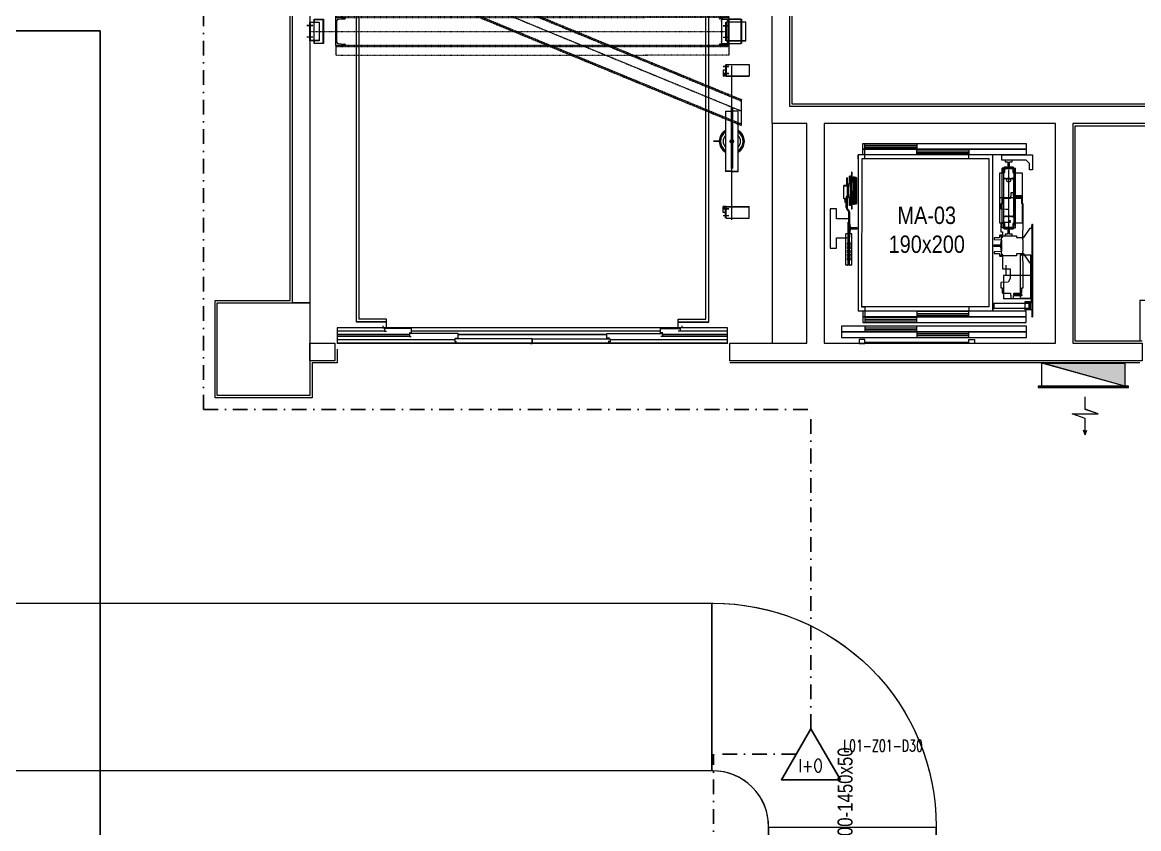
# Model space of a CAD drawing. Extents: x -3709 to 34975, y -230 to 8245.
# Drawn here: x 10427 to 11393, y 2738 to 3435 of the extents above; entities that cross this region are included whole.
import ezdxf
from ezdxf.enums import TextEntityAlignment as Align

# ---------------------------------------------------------------- set-up
doc = ezdxf.new("R2010")
doc.units = 0
doc.linetypes.add('DASHDOT', pattern=[25.4, 12.7, -6.35, 0, -6.35])
doc.linetypes.add('DOT2', pattern=[0.125, 0, -0.125])
doc.layers.get('0').update_dxf_attribs({"color": 9, "lineweight": 9})
for name, color, linetype, lineweight in [('00', 9, 'Continuous', 9), ('01', 9, 'Continuous', 9), ('05V', 9, 'Continuous', 9), ('06D', 9, 'Continuous', 9), ('09', 9, 'Continuous', 9), ('14', 9, 'Continuous', 9), ('20', 9, 'DOT2', 9), ('21', 9, 'Continuous', 9), ('32-ekipman', 8, 'Continuous', 9), ('E-DEDEKTÖR NUMARALARI', 20, 'Continuous', 30), ('E-KABLO', 7, 'Continuous', 30), ('E-KOMBİNE DEDEKTÖR (ISI+OPTİK DUMAN)', 7, 'Continuous', 30)]:
    doc.layers.add(name, color=color, linetype=linetype, lineweight=lineweight)
doc.styles.add('E-YAZI', font='txttw.shx')
doc.styles.add('MuuM_TEXT-STANDART', font='ARIALN.TTF')
doc.styles.add('Y200-ARIAL', font='arial.ttf', dxfattribs={"width": 0.8})

# ---------------------------------------------------------------- blocks, each defined once
blk = doc.blocks.new('p-kolon-80x80-vw')
at = {"layer": '01'}
blk.add_lwpolyline([(-40, -40), (-40, 40), (40, 40), (40, -40)], close=True, dxfattribs=at)
blk = doc.blocks.new('p-as-01')
at = {"layer": '06D'}
for p, q in [((-542.5, -67), (-542.5, -17)), ((-542.5, -17), (870, -17)), ((-542.5, -117), (-542.5, -67)), ((-542.5, -67), (870, -67)), ((870, -67), (-542.5, -67)), ((-525, -152), (-525, -17)), ((-525, -62), (-525, -17)), ((-525, -17), (-75, -17)), ((-525, -32), (-75, -32)), ((-525, -47), (-75, -47)), ((-75, -62), (-525, -62)), ((-75, -17), (-75, -62)), ((-75, -112), (-75, -67)), ((-75, -67), (375, -67)), ((-75, -82), (375, -82)), ((375, -67), (375, -112)), ((870, -17), (870, -67)), ((870, -67), (870, -117)), ((582, -117), (-582, -117)), ((-582, -152), (-582, -117)), ((870, -117), (-582, -117)), ((-582, -120), (-582, -1432)), ((-550, -152), (-553.5, -1432)), ((550, -152), (-550, -152)), ((-75, -97), (375, -97)), ((375, -112), (-75, -112)), ((375, -152), (375, -117)), ((550, -1432), (550, -152)), ((582, -1467), (582, -117)), ((660, -162), (660, -117)), ((660, -117), (925, -117)), ((720, -162), (660, -162)), ((690, -162), (690, -177)), ((750, -162), (690, -162)), ((690, -177), (712, -177)), ((712, -177), (712, -212)), ((872, -162), (720, -162)), ((728, -212), (728, -177)), ((728, -177), (750, -177)), ((750, -177), (750, -162)), ((900, -190), (872, -162)), ((900, -247), (900, -190)), ((925, -117), (925, -247)), ((-640, -267), (-640, -427)), ((-638, -267), (-640, -267)), ((-638, -267), (-638, -427)), ((676, -231), (662.5, -231)), ((662.5, -748.1), (662.5, -231)), ((676, -265), (676, -230)), ((676, -241.1), (676, -728.1)), ((679, -265), (676, -265)), ((679, -230), (679, -265)), ((757, -223), (683, -223)), ((683, -223), (757, -223)), ((757, -226), (683, -226)), ((712, -212), (728, -212)), ((720, -761.6), (720, -245.4)), ((761, -265), (761, -230)), ((764, -265), (761, -265)), ((764, -230), (764, -265)), ((764, -231), (777.5, -231)), ((764, -241.1), (764, -728.1)), ((777.5, -748.1), (777.5, -231)), ((925, -247), (900, -247)), ((-679, -382), (-706.1, -382)), ((-706.1, -493), (-706.1, -382)), ((-706.1, -383), (-678, -383)), ((-680, -377), (-680, -315.5)), ((-680, -315.5), (-680, -372)), ((-680, -315.5), (-678, -315.5)), ((-678, -315.5), (-680, -315.5)), ((-680, -372), (-678, -372)), ((-678, -372), (-680, -372)), ((-680, -377), (-680, -372)), ((-678, -377), (-680, -377)), ((-680, -377), (-678, -377)), ((-679, -382), (-679, -377)), ((-678, -377), (-678, -315.5)), ((-678, -315.5), (-678, -367)), ((-678, -367), (-678, -572.4)), ((-668, -367), (-678, -367)), ((-678, -367), (-678, -386.5)), ((-678, -372), (-678, -367)), ((-678, -377), (-678, -372)), ((-668, -367), (-668, -386.5)), ((-645.7, -367.5), (-661.7, -367.5)), ((-661.7, -367.5), (-661.7, -394.1)), ((-658, -364.5), (-658, -299.5)), ((-647, -299.5), (-658, -299.5)), ((-658, -342), (-658, -351)), ((-658, -360), (-658, -351)), ((-647, -364.5), (-658, -364.5)), ((-647, -364.5), (-647, -299.5)), ((-645.5, -320), (-647, -320)), ((-645.5, -344), (-647, -344)), ((-647, -350.9), (-647, -359.1)), ((-645.7, -394.1), (-645.7, -367.5)), ((-645.5, -320), (-645.5, -332)), ((-640, -322), (-645.5, -322)), ((-645.5, -332), (-645.5, -322)), ((-645.5, -332), (-645.5, -342)), ((-645.5, -344), (-645.5, -332)), ((-640, -342), (-645.5, -342)), ((-635, -322), (-638, -322)), ((-635, -342), (-638, -342)), ((-635, -312), (-635, -352)), ((-626, -312), (-635, -312)), ((-635, -332), (-635, -322)), ((-635, -332), (-635, -342)), ((-626, -352), (-635, -352)), ((-621, -307), (-626, -312)), ((-626, -312), (-626, -352)), ((-622, -356), (-626, -352)), ((-622, -308), (-622, -427)), ((-617.5, -307), (-621, -307)), ((-616.5, -308), (-617.5, -307)), ((-616.5, -308), (-616.5, -427)), ((-616.5, -318.5), (-613.9, -333.5)), ((-613.9, -520.5), (-613.9, -333.5)), ((-610.1, -333.5), (-613.9, -333.5)), ((-613, -313.5), (-599, -313.5)), ((-599, -313.5), (-613, -313.5)), ((-613, -315.5), (-613, -313.5)), ((-613, -313.5), (-613, -315.5)), ((-613, -315.5), (-599, -315.5)), ((-613, -315.5), (-599, -315.5)), ((-607.5, -318.5), (-610.1, -333.5)), ((-610.1, -333.5), (-610.1, -520.5)), ((-607.5, -535.5), (-607.5, -318.5)), ((-602, -318.5), (-607.5, -318.5)), ((-602, -318.5), (-602, -427)), ((-598, -318.7), (-598, -316.5)), ((-598, -316.5), (-598, -318.7)), ((-598, -318.7), (-598, -535.2)), ((-598, -318.7), (-598, -535.2)), ((-596, -316.5), (-596, -537.5)), ((-596, -537.5), (-596, -316.5)), ((678.5, -316.6), (680.5, -314.6)), ((678.5, -652.6), (678.5, -316.6)), ((680.5, -314.6), (684.3, -314.6)), ((684.3, -314.6), (685.8, -320.4)), ((690, -323.6), (690, -323.6)), ((694.2, -320.4), (694.8, -318.1)), ((694.8, -318.1), (697.2, -318.1)), ((697.2, -318.1), (697.8, -320.4)), ((702, -323.6), (702, -323.6)), ((706.2, -320.4), (706.8, -318.1)), ((706.8, -318.1), (709.2, -318.1)), ((709.2, -318.1), (709.8, -320.4)), ((714, -323.6), (714, -323.6)), ((718.2, -320.4), (718.8, -318.1)), ((718.8, -318.1), (721.2, -318.1)), ((721.2, -318.1), (721.8, -320.4)), ((726, -323.6), (726, -323.6)), ((730.2, -320.4), (730.8, -318.1)), ((730.8, -318.1), (733.2, -318.1)), ((733.2, -318.1), (733.8, -320.4)), ((738, -323.6), (738, -323.6)), ((742.2, -320.4), (742.8, -318.1)), ((742.8, -318.1), (745.2, -318.1)), ((745.2, -318.1), (745.8, -320.4)), ((750, -323.6), (750, -323.6)), ((754.2, -320.4), (755.7, -314.6)), ((755.7, -314.6), (759.5, -314.6)), ((759.5, -314.6), (761.5, -316.6)), ((761.5, -316.6), (761.5, -652.6)), ((-683.8, -476), (-684, -476)), ((-683.8, -493), (-683.8, -476)), ((-680, -477), (-680, -538.5)), ((-678, -477), (-680, -477)), ((-678, -477), (-680, -477)), ((-680, -482), (-680, -477)), ((-680, -538.5), (-680, -482)), ((-678, -482), (-680, -482)), ((-680, -482), (-678, -482)), ((-679, -477), (-679, -473.3)), ((-678, -448.9), (-678, -487)), ((-678, -477), (-678, -538.5)), ((-678, -482), (-678, -477)), ((-678, -538.5), (-678, -482)), ((-668, -427), (-668, -386.5)), ((-668, -396.5), (-668, -395.5)), ((-668, -427), (-668, -487)), ((-661.9, -427), (-661.9, -394.1)), ((-661.7, -394.1), (-661.9, -394.1)), ((-661.9, -395.2), (-661.9, -395.2)), ((-661.9, -459.9), (-661.9, -427)), ((-661.9, -458.8), (-661.9, -458.8)), ((-661.7, -459.9), (-661.9, -459.9)), ((-661.7, -459.9), (-661.7, -486.5)), ((-645.7, -486.5), (-645.7, -459.9)), ((-645.7, -459.9), (-645.5, -459.9)), ((-645.5, -427), (-645.5, -394.1)), ((-645.5, -395.2), (-645.5, -395.2)), ((-645.5, -459.9), (-645.5, -427)), ((-645.5, -458.8), (-645.5, -458.8)), ((-640, -427), (-640, -587)), ((-638, -427), (-638, -587)), ((-622, -546), (-622, -427)), ((-622, -432), (-622, -427)), ((-616.5, -546), (-616.5, -427)), ((-602, -535.5), (-602, -427)), ((-688.8, -498), (-701.1, -498)), ((-699, -498), (-699, -523.4)), ((-691, -498), (-691, -523.4)), ((-686, -572.4), (-686, -497.1)), ((-680, -538.5), (-678, -538.5)), ((-680, -538.5), (-678, -538.5)), ((-668, -487), (-678, -487)), ((-661.7, -486.5), (-645.7, -486.5)), ((-658, -554.5), (-658, -489.5)), ((-647, -489.5), (-658, -489.5)), ((-658, -550), (-658, -541)), ((-647, -554.5), (-658, -554.5)), ((-647, -554.5), (-647, -489.5)), ((-647, -503.1), (-647, -494.9)), ((-645.5, -510), (-647, -510)), ((-645.5, -534), (-647, -534)), ((-645.5, -510), (-645.5, -522)), ((-640, -512), (-645.5, -512)), ((-645.5, -522), (-645.5, -512)), ((-645.5, -534), (-645.5, -522)), ((-645.5, -522), (-645.5, -532)), ((-640, -532), (-645.5, -532)), ((-635, -512), (-638, -512)), ((-635, -532), (-638, -532)), ((-635, -542), (-635, -502)), ((-626, -502), (-635, -502)), ((-635, -522), (-635, -512)), ((-635, -522), (-635, -512)), ((-635, -522), (-635, -532)), ((-635, -522), (-635, -532)), ((-626, -542), (-635, -542)), ((-622, -498), (-626, -502)), ((-626, -542), (-626, -502)), ((-621, -547), (-626, -542)), ((-617.5, -547), (-621, -547)), ((-616.5, -546), (-617.5, -547)), ((-616.5, -535.5), (-613.9, -520.5)), ((-610.1, -520.5), (-613.9, -520.5)), ((-613, -538.5), (-599, -538.5)), ((-599, -538.5), (-613, -538.5)), ((-613, -538.5), (-613, -540.5)), ((-613, -538.5), (-613, -540.5)), ((-613, -540.5), (-599, -540.5)), ((-613, -540.5), (-599, -540.5)), ((-607.5, -535.5), (-610.1, -520.5)), ((-602, -535.5), (-607.5, -535.5)), ((-598, -535.2), (-598, -537.5)), ((-598, -535.2), (-598, -537.5)), ((640, -484.6), (840, -484.6)), ((-771, -582), (-825, -582)), ((-825, -582), (-825, -752)), ((-771, -670), (-771, -582)), ((-658, -670), (-771, -670)), ((-679, -589.3), (-670.5, -597.8)), ((-673.3, -583.7), (-665, -592)), ((-665.8, -609.1), (-665.8, -752)), ((-658, -608.9), (-658, -752)), ((-658, -752), (-658, -670)), ((-638, -587), (-640, -587)), ((680.5, -654.6), (678.5, -652.6)), ((684.3, -654.6), (680.5, -654.6)), ((685.8, -648.8), (684.3, -654.6)), ((690, -645.6), (690, -645.6)), ((694.8, -651.1), (694.2, -648.8)), ((697.2, -651.1), (694.8, -651.1)), ((697.8, -648.8), (697.2, -651.1)), ((702, -645.6), (702, -645.6)), ((706.8, -651.1), (706.2, -648.8)), ((709.2, -651.1), (706.8, -651.1)), ((709.8, -648.8), (709.2, -651.1)), ((714, -645.6), (714, -645.6)), ((718.8, -651.1), (718.2, -648.8)), ((721.2, -651.1), (718.8, -651.1)), ((721.8, -648.8), (721.2, -651.1)), ((726, -645.6), (726, -645.6)), ((730.8, -651.1), (730.2, -648.8)), ((733.2, -651.1), (730.8, -651.1)), ((733.8, -648.8), (733.2, -651.1)), ((738, -645.6), (738, -645.6)), ((742.8, -651.1), (742.2, -648.8)), ((745.2, -651.1), (742.8, -651.1)), ((745.8, -648.8), (745.2, -651.1)), ((750, -645.6), (750, -645.6)), ((755.7, -654.6), (754.2, -648.8)), ((759.5, -654.6), (755.7, -654.6)), ((761.5, -652.6), (759.5, -654.6)), ((-825, -752), (-825, -922)), ((-668, -1066), (-668, -699.5)), ((-668, -699.5), (-658, -699.5)), ((-665.8, -752), (-658, -752)), ((-658, -1066), (-658, -699.5)), ((-652, -713.5), (-658, -711)), ((-658, -711), (-658, -793)), ((-658, -834), (-658, -752)), ((-658, -752), (-658, -752)), ((-649.8, -748.2), (-652, -713.5)), ((-652, -790.5), (-649.8, -755.8)), ((-625.4, -748.2), (-649.8, -748.2)), ((-649.8, -755.8), (-625.4, -755.8)), ((-615.4, -747.5), (-625.4, -748.2)), ((-625.4, -755.8), (-615.4, -756)), ((-590, -747.5), (-615.4, -747.5)), ((-615.4, -756), (-590, -756.5)), ((-590, -756.5), (-590, -747.5)), ((676, -748.1), (662.5, -748.1)), ((679, -714.1), (676, -714.1)), ((676, -714.1), (676, -749.1)), ((679, -749.1), (679, -714.1)), ((757, -753.1), (683, -753.1)), ((757, -756.1), (683, -756.1)), ((683, -756.1), (757, -756.1)), ((728, -767.1), (712, -767.1)), ((712, -767.1), (712, -802.1)), ((728, -802.1), (728, -767.1)), ((764, -714.1), (761, -714.1)), ((761, -714.1), (761, -749.1)), ((764, -749.1), (764, -714.1)), ((764, -748.1), (777.5, -748.1)), ((852, -832.1), (904, -751.1)), ((904, -751.1), (920, -751.1)), ((920, -751.1), (920, -729.7)), ((920, -729.7), (925, -729.7)), ((925, -729.7), (925, -902.7)), ((-771, -922), (-771, -834)), ((-771, -834), (-658, -834)), ((-688, -1069.5), (-688, -799.5)), ((-674, -799.5), (-688, -799.5)), ((-674, -799.5), (-674, -801.5)), ((-673.5, -801.5), (-674, -801.5)), ((-673.5, -801.5), (-673.5, -800)), ((-673.5, -800), (-668.5, -800)), ((-668.5, -803.5), (-668.5, -800)), ((-668.5, -803.5), (-668, -803.5)), ((-668, -912.2), (-668, -799.5)), ((-658, -793), (-652, -790.5)), ((-658, -803.5), (-657.5, -803.5)), ((-658, -804.5), (-658, -829.5)), ((-657.5, -803.5), (-657.5, -800)), ((-657.5, -800), (-652.5, -800)), ((-652.5, -802.5), (-652.5, -800)), ((-652.5, -802.5), (-652, -802.5)), ((-638, -799.5), (-652, -799.5)), ((-652, -799.5), (-652, -802.5)), ((-638, -1069.5), (-638, -799.5)), ((652, -863.6), (649.8, -898.4)), ((658, -861.1), (652, -863.6)), ((653, -821.1), (653, -817.1)), ((653, -817.1), (788, -817.1)), ((668, -821.1), (653, -821.1)), ((658, -902.1), (658, -827.1)), ((658, -827.1), (668, -827.1)), ((658, -943.1), (658, -861.1)), ((668, -827.1), (668, -821.1)), ((712, -802.1), (690, -802.1)), ((690, -802.1), (690, -817.1)), ((690, -817.1), (750, -817.1)), ((750, -802.1), (728, -802.1)), ((750, -817.1), (750, -802.1)), ((788, -817.1), (788, -832.1)), ((788, -832.1), (852, -832.1)), ((-825, -922), (-771, -922)), ((-668, -876.9), (-672.5, -879.5)), ((-672.5, -879.5), (-672.5, -890.5)), ((-672.5, -890.5), (-668, -893.1)), ((-668, -909.9), (-672.5, -912.5)), ((-672.5, -912.5), (-672.5, -923.5)), ((-672.5, -923.5), (-668, -926.1)), ((-668, -942.9), (-672.5, -945.5)), ((-672.5, -945.5), (-672.5, -956.5)), ((-672.5, -956.5), (-668, -959.1)), ((-653.5, -879.5), (-658, -876.9)), ((-658, -893.1), (-653.5, -890.5)), ((-653.5, -912.5), (-658, -909.9)), ((-658, -926.1), (-653.5, -923.5)), ((-653.5, -945.5), (-658, -942.9)), ((-658, -959.1), (-653.5, -956.5)), ((-653.5, -890.5), (-653.5, -879.5)), ((-653.5, -923.5), (-653.5, -912.5)), ((-653.5, -956.5), (-653.5, -945.5)), ((615.4, -898.1), (590, -897.6)), ((590, -897.6), (590, -906.6)), ((590, -906.6), (615.4, -906.6)), ((625.4, -898.4), (615.4, -898.1)), ((615.4, -906.6), (625.4, -905.9)), ((649.8, -898.4), (625.4, -898.4)), ((625.4, -905.9), (649.8, -905.9)), ((649.8, -905.9), (652, -940.6)), ((652, -940.6), (658, -943.1)), ((658, -903.3), (658, -902.1)), ((658, -978.3), (658, -903.3)), ((925, -902.7), (925, -1075.7)), ((-668, -975.9), (-672.5, -978.5)), ((-672.5, -978.5), (-672.5, -989.5)), ((-672.5, -989.5), (-668, -992.1)), ((-668, -1008.9), (-672.5, -1011.5)), ((-672.5, -1011.5), (-672.5, -1022.5)), ((-672.5, -1022.5), (-668, -1025.1)), ((-653.5, -978.5), (-658, -975.9)), ((-658, -992.1), (-653.5, -989.5)), ((-653.5, -1011.5), (-658, -1008.9)), ((-658, -1025.1), (-653.5, -1022.5)), ((-658, -1064.5), (-658, -1039.5)), ((-653.5, -989.5), (-653.5, -978.5)), ((-653.5, -1022.5), (-653.5, -1011.5)), ((653, -988.3), (653, -984.3)), ((653, -984.3), (668, -984.3)), ((788, -988.3), (653, -988.3)), ((668, -978.3), (658, -978.3)), ((668, -984.3), (668, -978.3)), ((852, -973.3), (788, -973.3)), ((788, -973.3), (788, -988.3)), ((904, -1054.3), (852, -973.3)), ((920, -1054.3), (904, -1054.3)), ((920, -1075.7), (920, -1054.3)), ((-674, -1069.5), (-688, -1069.5)), ((-674, -1069.5), (-674, -1067.5)), ((-674, -1067.5), (-673.5, -1067.5)), ((-673.5, -1067.5), (-673.5, -1069)), ((-673.5, -1067.5), (-673.5, -1067.5)), ((-673.5, -1069), (-668.5, -1069)), ((-668.5, -1065.5), (-668.5, -1069)), ((-668.5, -1065.5), (-668, -1065.5)), ((-668, -1066), (-658, -1066)), ((-658, -1065.5), (-657.5, -1065.5)), ((-657.5, -1065.5), (-657.5, -1069)), ((-657.5, -1069), (-652.5, -1069)), ((-652.5, -1066.5), (-652.5, -1069)), ((-652.5, -1066.5), (-652, -1066.5)), ((-652, -1069.5), (-652, -1066.5)), ((-638, -1069.5), (-652, -1069.5)), ((925, -1075.7), (920, -1075.7)), ((-582, -1432), (-582, -1467)), ((550, -1432), (-553.5, -1432)), ((-553.5, -1432), (-525, -1432)), ((-525, -1432), (-525, -1567)), ((550, -1432), (375, -1432)), ((375, -1432), (375, -1467)), ((592, -1402.1), (582, -1402.1)), ((582, -1402.1), (582, -1442.1)), ((582, -1432), (582, -1467)), ((582, -1442.1), (592, -1442.1)), ((592, -1442.1), (592, -1402.1)), ((896.6, -1402.1), (592, -1402.1)), ((592, -1402.1), (592, -1442.1)), ((592, -1442.1), (896.6, -1442.1)), ((896.6, -1442.1), (896.6, -1402.1)), ((870, -1467), (-582, -1467)), ((-542.5, -1467), (-542.5, -1517)), ((-542.5, -1517), (870, -1517)), ((870, -1517), (-542.5, -1517)), ((-542.5, -1517), (-542.5, -1567)), ((-75, -1522), (-525, -1522)), ((-525, -1522), (-525, -1567)), ((-525, -1537), (-75, -1537)), ((375, -1472), (-75, -1472)), ((-75, -1472), (-75, -1517)), ((-75, -1487), (375, -1487)), ((-75, -1502), (375, -1502)), ((-75, -1517), (375, -1517)), ((-75, -1567), (-75, -1522)), ((375, -1517), (375, -1472)), ((870, -1517), (870, -1467)), ((870, -1567), (870, -1517)), ((875, -1597), (-725, -1597)), ((-725, -1597), (-725, -1647)), ((-542.5, -1567), (870, -1567)), ((-525, -1552), (-75, -1552)), ((-525, -1567), (-75, -1567)), ((-75, -1597), (-525, -1597)), ((-525, -1597), (-525, -1642)), ((-525, -1612), (-75, -1612)), ((-525, -1627), (-75, -1627)), ((-75, -1642), (-75, -1597)), ((875, -1647), (875, -1597)), ((875, -1647), (-725, -1647)), ((-725, -1647), (-725, -1697)), ((-725, -1647), (875, -1647)), ((-725, -1697), (875, -1697)), ((-525, -1714), (-575, -1714)), ((-575, -1714), (-575, -1747)), ((-525, -1642), (-75, -1642)), ((-525, -1747), (-525, -1714)), ((-525, -1737), (375, -1737)), ((375, -1647), (-75, -1647)), ((-75, -1647), (-75, -1692)), ((-75, -1662), (375, -1662)), ((-75, -1677), (375, -1677)), ((-75, -1692), (375, -1692)), ((375, -1692), (375, -1647)), ((375, -1714), (425, -1714)), ((375, -1747), (375, -1714)), ((425, -1714), (425, -1747)), ((875, -1697), (875, -1647)), ((-575, -1747), (-525, -1747)), ((425, -1747), (375, -1747))]:
    blk.add_line(p, q, dxfattribs=at)
at = {"layer": '06D', "ltscale": 15}
for p, q in [((640, -279), (640, -700.1)), ((678, -274), (645, -274)), ((683, -242), (683, -269)), ((752, -237), (688, -237)), ((757, -269), (757, -242)), ((835, -274), (762, -274)), ((840, -700.1), (840, -279)), ((645, -705.1), (678, -705.1)), ((683, -710.1), (683, -737.1)), ((688, -742.1), (752, -742.1)), ((757, -737.1), (757, -710.1)), ((762, -705.1), (835, -705.1))]:
    blk.add_line(p, q, dxfattribs=at)
at = {"layer": '06D', "ltscale": 0.25}
for p, q in [((737, -473.1), (734, -473.1)), ((734, -473.1), (734, -493.1)), ((761, -446.1), (737, -446.1)), ((737, -446.1), (737, -473.1)), ((761, -472.1), (761, -446.1)), ((836.5, -472.1), (761, -472.1)), ((764, -493.1), (764, -478.1)), ((764, -478.1), (836.5, -478.1)), ((836.5, -478.1), (836.5, -472.1)), ((664, -539.1), (652, -539.1)), ((652, -539.1), (652, -581.7)), ((667, -493.1), (664, -496.1)), ((664, -496.1), (664, -539.1)), ((734, -493.1), (667, -493.1)), ((831, -493.1), (764, -493.1)), ((834, -496.1), (831, -493.1)), ((834, -539.1), (834, -496.1)), ((846, -539.1), (834, -539.1)), ((846, -762.6), (846, -539.1)), ((654.9, -584.7), (694, -585.7)), ((694, -585.7), (719, -586.6)), ((719, -586.6), (719, -684.9)), ((666, -713.8), (651.5, -713.8)), ((651.5, -713.8), (651.5, -782.8)), ((733, -702.1), (666, -702.1)), ((666, -702.1), (666, -713.8)), ((719, -684.9), (733, -684.9)), ((733, -684.9), (733, -702.1)), ((841.5, -776.5), (846, -762.6)), ((593.8, -837.9), (593.8, -846.5)), ((636.7, -833.8), (596.7, -834.9)), ((596.7, -849.5), (658, -851)), ((636.7, -833.8), (636.7, -833.8)), ((640.8, -815.1), (640.8, -828.9)), ((665.5, -812.1), (643.8, -812.1)), ((651.5, -782.8), (665.5, -782.8)), ((658, -851), (658, -953.2)), ((665.5, -782.8), (665.5, -812.1)), ((841.5, -852.6), (841.5, -776.5)), ((843, -852.6), (841.5, -852.6)), ((846, -948.6), (846, -855.6)), ((-659, -920), (-659, -1004)), ((593.8, -957.7), (593.8, -966.4)), ((658, -953.2), (596.7, -954.7)), ((841.5, -1027.8), (841.5, -951.6)), ((841.5, -951.6), (843, -951.6)), ((596.7, -969.4), (636.7, -970.5)), ((636.7, -970.5), (636.7, -970.5)), ((640.8, -975.4), (640.8, -989.1)), ((643.8, -992.1), (666, -992.1)), ((666, -992.1), (666, -1102.1)), ((846, -1041.6), (841.5, -1027.8)), ((846, -1265.1), (846, -1041.6)), ((666, -1102.1), (733, -1102.1)), ((695, -1070.1), (695, -1154.1)), ((733, -1102.1), (733, -1187.1)), ((652, -1222.5), (652, -1265.1)), ((715.8, -1217.9), (654.9, -1219.6)), ((733, -1187.1), (715.8, -1217.9)), ((652, -1265.1), (664, -1265.1)), ((664, -1265.1), (664, -1308.1)), ((664, -1308.1), (667, -1311.1)), ((667, -1311.1), (734, -1311.1)), ((734, -1311.1), (734, -1331.1)), ((734, -1331.1), (737, -1331.1)), ((737, -1331.1), (737, -1358.1)), ((761, -1358.1), (761, -1332.1)), ((761, -1332.1), (836.5, -1332.1)), ((764, -1326.1), (764, -1311.1)), ((764, -1311.1), (831, -1311.1)), ((836.5, -1326.1), (764, -1326.1)), ((831, -1311.1), (834, -1308.1)), ((834, -1308.1), (834, -1265.1)), ((834, -1265.1), (846, -1265.1)), ((836.5, -1332.1), (836.5, -1326.1)), ((737, -1358.1), (761, -1358.1))]:
    blk.add_line(p, q, dxfattribs=at)
at = {"layer": '06D', "linetype": 'Continuous', "ltscale": 0.25}
for p, q in [((921, -717.1), (921, -1300.6)), ((921, -717.1), (925, -717.1)), ((925, -717.1), (925, -1299.7)), ((911, -982.6), (818, -982.6)), ((818, -982.6), (818, -1356.6)), ((911, -1356.6), (911, -982.6)), ((911, -1318.9), (911, -1018.9)), ((911, -1018.9), (921, -1018.9)), ((921, -1018.9), (921, -1318.9)), ((921, -1122.6), (916, -1122.6)), ((921, -1122.6), (916, -1122.6)), ((916, -1397.6), (916, -1122.6)), ((921, -1397.6), (921, -1122.6)), ((676, -1160.1), (676, -1360.1)), ((921, -1160.1), (676, -1160.1)), ((921, -1318.9), (911, -1318.9)), ((921, -1300.6), (921, -1309.1)), ((921, -1309.1), (921, -1315.1)), ((921, -1315.1), (921, -1322.6)), ((921, -1322.6), (921, -1517.1)), ((925, -1299.7), (925, -1309.1)), ((925, -1309.1), (925, -1315.1)), ((925, -1315.1), (925, -1323.5)), ((925, -1323.5), (925, -1517.1)), ((921, -1360.1), (676, -1360.1)), ((818, -1356.6), (911, -1356.6)), ((916, -1397.6), (921, -1397.6)), ((921, -1517.1), (925, -1517.1))]:
    blk.add_line(p, q, dxfattribs=at)
at = {"layer": '06D', "ltscale": 30}
for p, q in [((860.6, -1386.4), (860.6, -1457.9)), ((905, -1386.4), (860.6, -1386.4)), ((896.6, -1391.9), (860.6, -1391.9)), ((896.6, -1391.9), (896.6, -1452.4)), ((896.6, -1452.4), (860.6, -1452.4)), ((905, -1457.9), (860.6, -1457.9))]:
    blk.add_line(p, q, dxfattribs=at)
at = {"layer": '06D', "ltscale": 6}
for p, q in [((905, -1386.4), (905, -1457.9)), ((905, -1387.1), (925, -1387.1)), ((923, -1387.1), (923, -1457.1)), ((925, -1387.1), (925, -1457.1)), ((925, -1457.1), (905, -1457.1))]:
    blk.add_line(p, q, dxfattribs=at)
at = {"layer": '06D'}
for centre, radius in [((-612, -327), 3), ((720, -334.6), 17.5), ((-612, -527), 3)]:
    blk.add_circle(centre, radius, dxfattribs=at)
for centre, radius, start, end in [((645, -279), 5, 90, 180), ((683, -230), 7, 90, 180), ((678, -269), 5, 270, 0), ((683, -230), 4, 90, 180), ((688, -242), 5, 90, 180), ((752, -242), 5, 0, 90), ((757, -230), 7, 0, 90), ((757, -230), 4, 0, 90), ((762, -269), 5, 180, 270), ((835, -279), 5, 0, 90), ((-612, -327), 3, 0, 180), ((-612, -327), 3, 180, 0), ((-599, -316.5), 3, 0, 90), ((-599, -316.5), 3, 0, 90), ((-599, -316.5), 1, 0, 90), ((-599, -316.5), 1, 0, 90), ((690, -319.3), 4.3, 195, 270), ((690, -319.3), 4.3, 270, 344.99999), ((702, -319.3), 4.3, 195, 270), ((702, -319.3), 4.3, 270, 344.99999), ((714, -319.3), 4.3, 195, 270), ((714, -319.3), 4.3, 270, 344.99999), ((726, -319.3), 4.3, 195, 270), ((726, -319.3), 4.3, 270, 344.99999), ((738, -319.3), 4.3, 195, 270), ((738, -319.3), 4.3, 270, 344.99999), ((750, -319.3), 4.3, 195, 270), ((750, -319.3), 4.3, 270, 345), ((-684, -470), 6, 270, 0), ((-701.1, -493), 5, 180, 270), ((-695, -523.4), 4, 180, 0), ((-688.8, -493), 5, 270, 0), ((-662, -572.4), 24, 180, 225), ((-662, -572.4), 16, 180, 225), ((-612, -527), 3, 0, 180), ((-612, -527), 3, 180, 0), ((-599, -537.5), 1, 270, 0), ((-599, -537.5), 3, 270, 0), ((-599, -537.5), 3, 270, 0), ((-599, -537.5), 1, 270, 0), ((-681.8, -609.1), 16, 0, 45), ((-682, -608.9), 24, 0, 45), ((690, -649.9), 4.3, 90, 165.00001), ((690, -649.9), 4.3, 15, 90), ((702, -649.9), 4.3, 90, 165.00001), ((702, -649.9), 4.3, 15, 90), ((714, -649.9), 4.3, 90, 165.00001), ((714, -649.9), 4.3, 15, 90), ((726, -649.9), 4.3, 90, 165.00001), ((726, -649.9), 4.3, 15, 90), ((738, -649.9), 4.3, 90, 165.00001), ((738, -649.9), 4.3, 15, 90), ((750, -649.9), 4.3, 90, 165.00001), ((750, -649.9), 4.3, 15, 90), ((645, -700.1), 5, 180, 270), ((683, -749.1), 7, 180, 270), ((678, -710.1), 5, 0, 90), ((683, -749.1), 4, 180, 270), ((688, -737.1), 5, 180, 270), ((752, -737.1), 5, 270, 0), ((762, -710.1), 5, 90, 180), ((757, -749.1), 4, 270, 0), ((757, -749.1), 7, 270, 0), ((835, -700.1), 5, 270, 0), ((-663, -885), 15, 109.47122, 250.52878), ((-663, -918), 15, 109.47122, 250.52878), ((-663, -951), 15, 109.47122, 250.52878), ((-663, -885), 9.5, 121.75686, 238.24314), ((-663, -918), 9.5, 121.75686, 238.24314), ((-663, -951), 9.5, 121.75686, 238.24314), ((-663, -885), 6, 146.44269, 213.55731), ((-663, -918), 6, 146.44269, 213.55731), ((-663, -951), 6, 146.44269, 213.55731), ((-663, -885), 15, 289.47122, 70.52878), ((-663, -885), 9.5, 301.75686, 58.24314), ((-663, -885), 6, 326.44269, 33.55731), ((-663, -918), 15, 289.47122, 70.52878), ((-663, -918), 9.5, 301.75686, 58.24314), ((-663, -918), 6, 326.44269, 33.55731), ((-663, -951), 15, 289.47122, 70.52878), ((-663, -951), 9.5, 301.75686, 58.24314), ((-663, -951), 6, 326.44269, 33.55731), ((-663, -984), 15, 109.47122, 250.52878), ((-663, -1017), 15, 109.47122, 250.52878), ((-663, -984), 9.5, 121.75686, 238.24314), ((-663, -1017), 9.5, 121.75686, 238.24314), ((-663, -984), 6, 146.44269, 213.55731), ((-663, -1017), 6, 146.44269, 213.55731), ((-663, -984), 15, 289.47122, 70.52878), ((-663, -984), 9.5, 301.75686, 58.24314), ((-663, -984), 6, 326.44269, 33.55731), ((-663, -1017), 15, 289.47122, 70.52878), ((-663, -1017), 9.5, 301.75686, 58.24314), ((-663, -1017), 6, 326.44269, 33.55731)]:
    blk.add_arc(centre, radius, start, end, dxfattribs=at)
at = {"layer": '06D', "ltscale": 0.25}
for centre, radius, start, end in [((655, -581.7), 2.98, 180, 268.47593), ((596.8, -837.9), 3, 91.5, 180), ((596.8, -846.5), 2.99, 180, 268.61375), ((635.8, -828.9), 5, 280.303, 360), ((643.8, -815.1), 3, 90, 180), ((843, -855.6), 3, 360, 90), ((596.8, -957.7), 3, 91.38625, 180), ((843, -948.6), 3, 270, 0), ((596.8, -966.4), 3, 180, 268.5), ((635.8, -975.4), 5, 360, 79.697), ((643.8, -989.1), 3, 180, 270), ((655, -1222.5), 2.98, 91.52407, 180)]:
    blk.add_arc(centre, radius, start, end, dxfattribs=at)
blk = doc.blocks.new('NPU240')
for p, q in [((0, -120), (0, 120)), ((0, 120), (85, 120)), ((21.4, 105.2), (79.1, 110.2)), ((85, 120), (85, 116.7)), ((9.5, -92.2), (9.5, 92.2)), ((0, -120), (85, -120)), ((21.4, -105.2), (79.1, -110.2)), ((85, -120), (85, -116.7))]:
    blk.add_line(p, q)
for centre, radius, start, end in [((22.5, 92.2), 13, 95, 180), ((78.5, 116.7), 6.5, 275, 0), ((22.5, -92.2), 13, 180, 265), ((78.5, -116.7), 6.5, 0, 85)]:
    blk.add_arc(centre, radius, start, end)
blk = doc.blocks.new('asansr-acilmayan')
for p in [(1926.2, 24884.45), (1926.2, 24884.45), (1926.2, 24884.45), (1926.2, 24866.45)]:
    blk.add_point(p)
at = {"layer": '06D'}
for p, q in [((1593.7, 25263.7), (1593.7, 25277.2)), ((1931.2, 25277.2), (1593.7, 25277.2)), ((1695.35, 25274.2), (1593.7, 25274.2)), ((1656.2, 25271.2), (1593.7, 25271.2)), ((1656.2, 25268.7), (1593.7, 25268.7)), ((1826.8, 25271.2), (1698.2, 25271.2)), ((1826.8, 25268.7), (1698.2, 25268.7)), ((1931.2, 25274.2), (1829.65, 25274.2)), ((1931.2, 25271.2), (1875, 25271.2)), ((1931.2, 25268.7), (1875, 25268.7)), ((1931.2, 25277.2), (1931.2, 25263.7)), ((1634.7, 25266.7), (1593.7, 25266.7)), ((1931.2, 25263.7), (1593.7, 25263.7)), ((1610, 25258.7), (1610, 24624.2)), ((1636.2, 25258.7), (1610, 25258.7)), ((1636.2, 25258.7), (1636.2, 25256.2)), ((1873.2, 25266.7), (1658, 25266.7)), ((1888.7, 25258.7), (1888.7, 25256.2)), ((1888.7, 25258.7), (1915, 25258.7)), ((1931.2, 25266.7), (1890.2, 25266.7)), ((1915, 24624.2), (1915, 25258.7)), ((1612.5, 25256.2), (1612.5, 24626.7)), ((1636.2, 25256.2), (1612.5, 25256.2)), ((1888.7, 25256.2), (1912.5, 25256.2)), ((1912.5, 24626.7), (1912.5, 25256.2)), ((1567.5, 25037.45), (1572.5, 25037.45)), ((1570, 25039.45), (1575, 25039.45)), ((1570, 25039.45), (1570, 25029.45)), ((1570.5, 25039.45), (1570.5, 25029.45)), ((1575, 25039.45), (1575, 25029.45)), ((1567.5, 25028.95), (1572.5, 25028.95)), ((1570, 25031.95), (1597.5, 25031.95)), ((1570, 25027.55), (1597.5, 25027.55)), ((1570, 25026.95), (1597.5, 25026.95)), ((1570, 25026.95), (1575, 25026.95)), ((1590, 25031.95), (1590, 24898.95)), ((1597.5, 25031.95), (1597.5, 25026.95)), ((1584.5, 24996.45), (1584.5, 24944.45)), ((1589.5, 24996.45), (1584.5, 24996.45)), ((1589.5, 24944.45), (1589.5, 24996.45)), ((1590.5, 24944.45), (1590.5, 24996.45)), ((1590.5, 24996.45), (1595.5, 24996.45)), ((1595.5, 24944.45), (1595.5, 24996.45)), ((1574.15, 24970.45), (1605.85, 24970.45)), ((1583.54, 24964.75), (1583.57, 24942.45)), ((1584.5, 24944.45), (1589.5, 24944.45)), ((1595.5, 24944.45), (1590.5, 24944.45)), ((1567.5, 24911.95), (1572.5, 24911.95)), ((1570, 24913.95), (1597.5, 24913.95)), ((1570, 24903.95), (1570, 24913.95)), ((1570, 24913.95), (1575, 24913.95)), ((1570, 24913.35), (1597.5, 24913.35)), ((1570.5, 24903.95), (1570.5, 24913.95)), ((1575, 24903.95), (1575, 24913.95)), ((1597.5, 24908.95), (1597.5, 24913.95)), ((1567.5, 24905.95), (1572.5, 24905.95)), ((1570, 24908.95), (1597.5, 24908.95)), ((1570, 24903.95), (1575, 24903.95)), ((1592.5, 24887.45), (1592.5, 24895.95)), ((1932.5, 24887.45), (1932.5, 24895.95)), ((1570, 24867.45), (1570, 24883.45)), ((1570, 24883.45), (1578, 24883.45)), ((1570.5, 24867.45), (1570.5, 24883.45)), ((1573.8, 24864.95), (1573.8, 24885.95)), ((1573.8, 24885.95), (1581.8, 24885.95)), ((1578, 24883.45), (1578, 24867.45)), ((1581.3, 24885.95), (1581.3, 24864.95)), ((1581.8, 24885.95), (1581.8, 24864.95)), ((1926.2, 24885.95), (1926.2, 24864.95)), ((1943.2, 24885.95), (1926.2, 24885.95)), ((1929.5, 24883.45), (1929.5, 24867.45)), ((1947, 24883.45), (1930, 24883.45)), ((1930, 24883.45), (1930, 24867.45)), ((1943.2, 24864.95), (1943.2, 24885.95)), ((1943.7, 24864.95), (1943.7, 24885.95)), ((1947, 24867.45), (1947, 24883.45)), ((1572.5, 24880.45), (1567.5, 24880.45)), ((1927.5, 24880.45), (1932.5, 24880.45)), ((1572.5, 24870.45), (1567.5, 24870.45)), ((1578, 24867.45), (1570, 24867.45)), ((1581.8, 24864.95), (1573.8, 24864.95)), ((1592.5, 24863.45), (1592.5, 24854.95)), ((1926.2, 24864.95), (1943.2, 24864.95)), ((1927.5, 24870.45), (1932.5, 24870.45)), ((1930, 24867.45), (1947, 24867.45)), ((1932.5, 24863.45), (1932.5, 24854.95)), ((1932.5, 24844.95), (1927.5, 24844.95)), ((1929.5, 24846.95), (1929.5, 24836.95)), ((1930, 24846.95), (1930, 24836.95)), ((1930, 24846.95), (1950, 24846.95)), ((1935, 24712.7), (1935, 24845.7)), ((1950, 24846.95), (1950, 24836.95)), ((1930, 24841.95), (1927.5, 24841.95)), ((1927.5, 24841.95), (1927.5, 24836.95)), ((1932.5, 24838.95), (1927.5, 24838.95)), ((1930, 24837.55), (1927.5, 24837.55)), ((1930, 24836.95), (1927.5, 24836.95)), ((1930, 24836.95), (1950, 24836.95)), ((1943.45, 24794.17), (1943.45, 24816.46)), ((1929.5, 24806.45), (1929.5, 24754.45)), ((1929.5, 24806.45), (1934.5, 24806.45)), ((1934.5, 24808.95), (1934.5, 24756.95)), ((1935.5, 24808.95), (1935.5, 24756.95)), ((1940.5, 24806.45), (1935.5, 24806.45)), ((1940.5, 24754.45), (1940.5, 24806.45)), ((1925.85, 24780.45), (1919.15, 24780.45)), ((1934.5, 24754.45), (1929.5, 24754.45)), ((1935.5, 24754.45), (1940.5, 24754.45)), ((1930, 24723.95), (1927.5, 24723.95)), ((1927.5, 24718.95), (1927.5, 24723.95)), ((1930, 24723.35), (1927.5, 24723.35)), ((1932.5, 24721.95), (1927.5, 24721.95)), ((1930, 24718.95), (1927.5, 24718.95)), ((1929.5, 24713.95), (1929.5, 24723.95)), ((1930, 24723.95), (1950, 24723.95)), ((1930, 24713.95), (1930, 24723.95)), ((1950, 24713.95), (1950, 24723.95)), ((1932.5, 24715.95), (1927.5, 24715.95)), ((1930, 24713.95), (1950, 24713.95)), ((1636.2, 24624.2), (1610, 24624.2)), ((1636.2, 24626.7), (1612.5, 24626.7)), ((1636.2, 24624.2), (1636.2, 24626.7)), ((1888.7, 24624.2), (1888.7, 24626.7)), ((1888.7, 24626.7), (1912.5, 24626.7)), ((1888.7, 24624.2), (1915, 24624.2)), ((1593.7, 24619.2), (1593.7, 24605.7)), ((1931.2, 24619.2), (1593.7, 24619.2)), ((1634.7, 24616.2), (1593.7, 24616.2)), ((1656.2, 24613.2), (1593.7, 24613.2)), ((1656.2, 24611.7), (1593.7, 24611.7)), ((1873.2, 24616.2), (1658, 24616.2)), ((1826.8, 24613.2), (1698.2, 24613.2)), ((1931.2, 24613.2), (1875, 24613.2)), ((1931.2, 24611.7), (1875, 24611.7)), ((1931.2, 24616.2), (1890.2, 24616.2)), ((1931.2, 24605.7), (1931.2, 24619.2)), ((1695.35, 24608.7), (1593.7, 24608.7)), ((1931.2, 24605.7), (1593.7, 24605.7)), ((1931.2, 24608.7), (1829.65, 24608.7))]:
    blk.add_line(p, q, dxfattribs=at)
for points in [[(1656, 25268.2), (1658, 25268.2), (1658, 25264.2), (1634.7, 25264.2), (1634.7, 25266.7), (1636.2, 25266.7)], [(1695.7, 25272.7), (1698.2, 25272.7), (1698.2, 25268.7), (1656.2, 25268.7), (1656.2, 25271.2), (1657.7, 25271.2)], [(1760.85, 25277.2), (1762.35, 25277.2), (1762.35, 25273.2), (1695.35, 25273.2), (1695.35, 25275.7), (1696.85, 25275.7)], [(1764.15, 25277.2), (1762.65, 25277.2), (1762.65, 25273.2), (1829.65, 25273.2), (1829.65, 25275.7), (1828.15, 25275.7)], [(1829.3, 25272.7), (1826.8, 25272.7), (1826.8, 25268.7), (1875, 25268.7), (1875, 25271.2), (1873.5, 25271.2)], [(1875.2, 25268.2), (1873.2, 25268.2), (1873.2, 25264.2), (1890.2, 25264.2), (1890.2, 25266.7), (1888.7, 25266.7)], [(1633.2, 25262.2), (1633.2, 25263.7), (1636.2, 25263.7), (1636.2, 25258.7)], [(1891.7, 25262.2), (1891.7, 25263.7), (1888.7, 25263.7), (1888.7, 25258.7)], [(1633.2, 24620.7), (1633.2, 24619.2), (1636.2, 24619.2), (1636.2, 24624.2)], [(1891.7, 24620.7), (1891.7, 24619.2), (1888.7, 24619.2), (1888.7, 24624.2)], [(1656, 24614.7), (1658, 24614.7), (1658, 24618.7), (1634.7, 24618.7), (1634.7, 24616.2), (1636.2, 24616.2)], [(1695.7, 24610.2), (1698.2, 24610.2), (1698.2, 24614.2), (1656.2, 24614.2), (1656.2, 24611.7), (1657.7, 24611.7)], [(1829.3, 24610.2), (1826.8, 24610.2), (1826.8, 24614.2), (1875, 24614.2), (1875, 24611.7), (1873.5, 24611.7)], [(1875.2, 24614.7), (1873.2, 24614.7), (1873.2, 24618.7), (1890.2, 24618.7), (1890.2, 24616.2), (1888.7, 24616.2)], [(1760.85, 24605.7), (1762.35, 24605.7), (1762.35, 24609.7), (1695.35, 24609.7), (1695.35, 24607.2), (1696.85, 24607.2)], [(1764.15, 24605.7), (1762.65, 24605.7), (1762.65, 24609.7), (1829.65, 24609.7), (1829.65, 24607.2), (1828.15, 24607.2)]]:
    blk.add_lwpolyline(points, dxfattribs=at)
for centre in [(1590, 24970.45), (1935, 24780.45)]:
    blk.add_circle(centre, 1.5, dxfattribs=at)
for centre, radius, start, end in [((1590, 24970.45), 10.85, 120.45839, 239.54161), ((1590, 24970.45), 9.7, 124.54201, 235.45799), ((1590, 24970.45), 10.85, 300.45839, 59.54161), ((1590, 24970.45), 9.7, 304.54201, 55.45799), ((1590, 24970.45), 7.5, 137.16657, 222.83343), ((1590, 24970.45), 7.5, 317.16657, 42.83343), ((1935, 24780.45), 10.85, 120.45839, 239.54161), ((1935, 24780.45), 9.7, 124.54201, 235.45799), ((1935, 24780.45), 7.5, 137.16657, 222.83343), ((1935, 24780.45), 10.85, 300.45839, 59.54161), ((1935, 24780.45), 9.7, 304.54201, 55.45799), ((1935, 24780.45), 7.5, 317.16657, 42.83343)]:
    blk.add_arc(centre, radius, start, end, dxfattribs=at)
for p in [(1573.8, 24884.45), (1943.2, 24884.45), (1573.8, 24866.45), (1573.8, 24866.45), (1573.8, 24866.45), (1581.8, 24866.45)]:
    blk.add_point(p, dxfattribs=at)
at = {"layer": '20'}
for p, q in [((1583.54, 24963.56), (1943.02, 24815.45)), ((1583.57, 24964.74), (1943.45, 24816.46)), ((1579.13, 24956.66), (1943.45, 24806.57)), ((1583.57, 24942.45), (1943.45, 24794.17)), ((1584, 24943.47), (1943.45, 24795.37)), ((1592.5, 24895.95), (1860, 24895.95)), ((1880, 24895.95), (1860, 24895.95)), ((1932.5, 24895.95), (1860, 24895.95)), ((1592.5, 24888.35), (1932.5, 24888.35)), ((1592.5, 24887.45), (1860, 24887.45)), ((1924, 24887.45), (1860, 24887.45)), ((1570, 24875.45), (1930, 24875.45)), ((1592.5, 24863.45), (1924, 24863.45)), ((1592.5, 24862.55), (1932.5, 24862.55)), ((1592.5, 24854.95), (1862.5, 24854.95)), ((1932.5, 24854.95), (1860, 24854.95))]:
    blk.add_line(p, q, dxfattribs=at)
at = {"layer": '06D', "xscale": 0.0999999999985448, "yscale": 0.0999999999985448, "zscale": 0.0999999999985448}
blk.add_blockref('NPU240', (1592.5, 24875.45), dxfattribs=at)
at = {"layer": '06D', "xscale": 0.0999999999985448, "yscale": 0.0999999999985448, "zscale": 0.0999999999985448, "rotation": 180}
blk.add_blockref('NPU240', (1932.5, 24875.45), dxfattribs=at)
blk = doc.blocks.new('p-krt-yangindolabi_vw')
at = {"layer": '09'}
h = blk.add_hatch(color=252, dxfattribs=at)
h.dxf.hatch_style = 1
h.paths.add_polyline_path([(0, 20), (-72, 0), (0, 0)])
at = {"linetype": 'Continuous'}
blk.add_lwpolyline([(-35.91, 57.95), (-34.5, 61.93), (-34.5, 47.91), (-45.75, 43.98), (-23.25, 43.98), (-34.5, 40.04), (-34.5, 29.14)], dxfattribs=at)
for points in [[(-34.5, 61.93), (-35.91, 57.95)], [(-34.5, 61.93), (-33.09, 57.95)]]:
    blk.add_lwpolyline(points)
for points in [[(-72, 20), (-75, 20), (-75, 21), (3, 21), (3, 20)], [(-72, 0), (0, 0), (0, 20), (-72, 20)], [(0, 20), (-72, 0), (0, 0)]]:
    blk.add_lwpolyline(points, close=True)
blk = doc.blocks.new('p-1.mekanik_cihaz')
at = {"ltscale": 10}
for points in [[(3627.77, -1064.74), (2365.9, -1064.74), (2365.9, -919.74), (3627.77, -919.74)], [(3676.77, -1113.74), (3676.77, -1165.85), (3821.77, -1165.85), (3821.77, -1113.74)]]:
    blk.add_lwpolyline(points, close=True, dxfattribs=at)
at = {"color": 6}
blk.add_lwpolyline([(3676.77, -1185.85), (3676.77, -1113.74, 0.426168), (3627.77, -1064.74), (2365.9, -1064.74), (2365.9, -919.74), (3627.77, -919.74, -0.415723), (3821.77, -1112.74), (3821.77, -1201.85)], format="xyb", dxfattribs=at)
at = {"ltscale": 10}
blk.add_lwpolyline([(3676.77, -1113.74), (3676.77, -1112.74, 0.414214), (3628.77, -1064.74), (3627.77, -1064.74), (3627.77, -919.74), (3628.77, -919.74, -0.414214), (3821.77, -1112.74), (3821.77, -1113.74)], format="xyb", close=True, dxfattribs=at)
at = {"style": 'Y200-ARIAL', "width": 0.8}
blk.add_text('13300-1450x50', height=13, rotation=90, dxfattribs=at).set_placement((3749.44, -1145.39))
blk = doc.blocks.new('100_KOMBİNE DEDEKTÖR (ISI+OPTİK DUMAN) 085')
at = {"layer": 'E-KOMBİNE DEDEKTÖR (ISI+OPTİK DUMAN)', "color": 4}
blk.add_lwpolyline([(2.55, 0), (0, 4.416), (-2.55, 0)], close=True, dxfattribs=at)
at = {"layer": 'E-KOMBİNE DEDEKTÖR (ISI+OPTİK DUMAN)', "color": 3, "style": 'E-YAZI', "width": 0.8}
blk.add_text('I+O', height=1.1016, dxfattribs=at).set_placement((-0.018, 1.224), align=Align.MIDDLE)

msp = doc.modelspace()

# ---------------------------------------------------------------- linework, layer by layer
at = {"layer": '00'}
for points in [[(11395.84, 3142.5), (11039.04, 3142.5), (11039.04, 3157.5), (11105.84, 3157.5), (11105.84, 3347.5), (11075.84, 3347.5), (11075.84, 3872.5), (10675.84, 3872.5), (10675.84, 3892.5), (11395.84, 3892.5), (11395.84, 3872.5), (11090.84, 3872.5), (11090.84, 3362.5), (11460.84, 3362.5), (11460.84, 3812.5), (11475.84, 3812.5), (11475.84, 3192.5), (11460.84, 3192.5), (11460.84, 3347.5), (11335.84, 3347.5), (11335.84, 3157.5), (11395.84, 3157.5), (11395.84, 3142.5)], [(10660.84, 3542.5), (10640.84, 3542.5), (10640.84, 3557.5), (10660.84, 3557.5), (10660.84, 3812.5), (10670.84, 3812.5), (10675.84, 3812.5), (10675.84, 3192.5), (10660.84, 3192.5), (10660.84, 3542.5)], [(11120.84, 3347.5), (11120.84, 3347.5), (11120.84, 3157.5), (11320.84, 3157.5), (11320.84, 3347.5), (11120.84, 3347.5)], [(10697.54, 3142.5), (10675.84, 3142.5), (10675.84, 3157.5), (10697.54, 3157.5), (10697.54, 3142.5)]]:
    msp.add_lwpolyline(points, dxfattribs=at)
at = {"layer": '06D'}
msp.add_lwpolyline([(11075.84, 3347.5), (11075.84, 3157.5)], dxfattribs=at)
at = {"layer": '14'}
for points in [[(10699.54, 3152.5), (10699.54, 3140.5), (10677.84, 3140.5), (10677.84, 3140.5), (10677.84, 3110.5), (10593.84, 3110.5), (10593.84, 3194.5), (10658.84, 3194.5), (10658.84, 3540.5), (10638.84, 3540.5), (10638.84, 3559.5), (10658.84, 3559.5), (10658.84, 3810.5), (10593.84, 3810.5), (10593.84, 3875.5), (10397.84, 3875.5)], [(11395.84, 3159.5), (11337.84, 3159.5), (11337.84, 3345.5), (11458.84, 3345.5), (11458.84, 3194.5), (11393.84, 3194.5), (11393.84, 3159.5)], [(11393.84, 3140.5), (11039.04, 3140.5), (11039.04, 3140.5)]]:
    msp.add_lwpolyline(points, dxfattribs=at)
msp.add_lwpolyline([(11393.84, 3870.5), (11092.84, 3870.5), (11092.84, 3364.5), (11458.84, 3364.5), (11458.84, 3810.5), (11393.84, 3810.5)], close=True, dxfattribs=at)
at = {"layer": 'E-KABLO', "color": 6, "linetype": 'DASHDOT'}
for p, q in [((10583.84, 3100.4), (10583.84, 3732.7)), ((10583.84, 3100.4), (11109.24, 3100.4)), ((11109.24, 2824.23), (11109.24, 3100.4)), ((11025.04, 1977.12), (11025.04, 2802.15)), ((11096.49, 2802.15), (11025.04, 2802.15))]:
    msp.add_line(p, q, dxfattribs=at)
at = {"layer": 'E-KABLO', "color": 5, "linetype": 'Continuous'}
for p, q in [((10494.59, 3427.68), (10317.6, 3427.68)), ((10494.59, 1027.27), (10494.59, 3427.68))]:
    msp.add_line(p, q, dxfattribs=at)

# ---------------------------------------------------------------- block references
for name, p in [('asansr-acilmayan', (9105.84, -21448.2)), ('asansr-acilmayan', (9105.84, -21448.3)), ('p-kolon-80x80-vw', (10635.84, 3152.5)), ('p-kolon-80x80-vw', (10635.84, 3152.4))]:
    msp.add_blockref(name, p)
at = {"layer": '05V', "xscale": 0.1, "yscale": 0.1}
msp.add_blockref('p-as-01', (11208.34, 3332.13), dxfattribs=at)
at = {"layer": '06D'}
msp.add_blockref('p-1.mekanik_cihaz', (7395.84, 3852.5), dxfattribs=at)
at = {"layer": '32-ekipman', "xscale": -1, "rotation": 180}
for p in [(11380.84, 3140.5), (11380.84, 3140.4)]:
    msp.add_blockref('p-krt-yangindolabi_vw', p, dxfattribs=at)
at = {"layer": 'E-KOMBİNE DEDEKTÖR (ISI+OPTİK DUMAN)', "xscale": 10, "yscale": 10, "zscale": 10}
msp.add_blockref('100_KOMBİNE DEDEKTÖR (ISI+OPTİK DUMAN) 085', (11109.24, 2780.07), dxfattribs=at)

# ---------------------------------------------------------------- texts
at = {"layer": '21', "insert": (11209.44, 3255.6), "char_height": 15, "attachment_point": 5, "style": 'MuuM_TEXT-STANDART'}
msp.add_mtext_dynamic_manual_height_columns('MA-03\\P190x200', width=111, gutter_width=156.51, heights=[0], dxfattribs=at)
at = {"layer": 'E-DEDEKTÖR NUMARALARI', "style": 'E-YAZI', "width": 0.7}
msp.add_text('L01-Z01-D30', height=10, dxfattribs=at).set_placement((11137.11, 2804.6))

doc.saveas('drawing.dxf')
